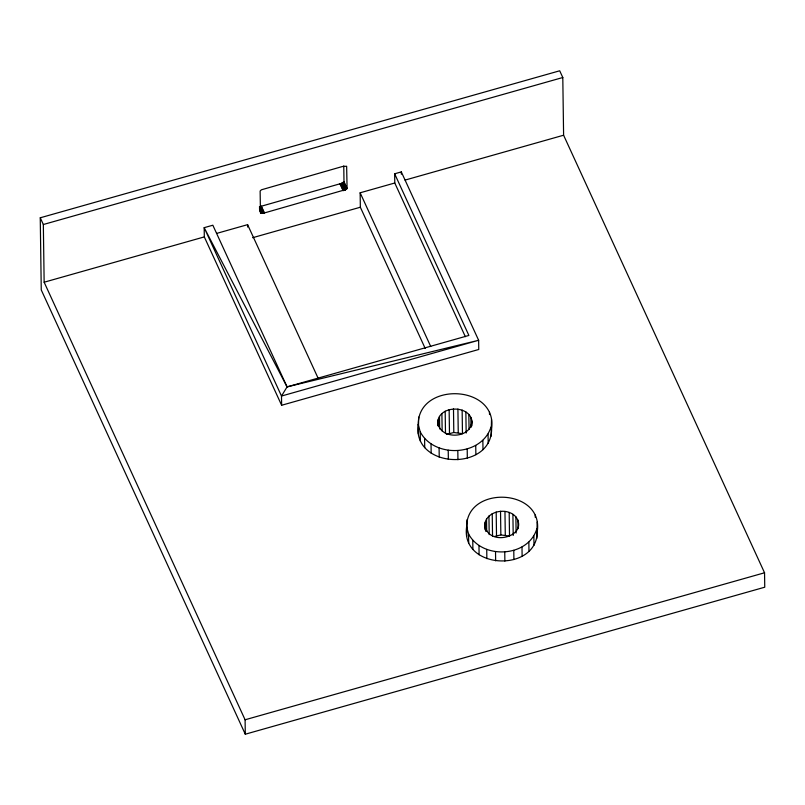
<?xml version="1.0" encoding="UTF-8"?>
<svg xmlns="http://www.w3.org/2000/svg" width="805" height="805" viewBox="0 0 805 805"><rect width="100%" height="100%" fill="white"/><g stroke="black" fill="none" stroke-linecap="round" stroke-linejoin="round"><path stroke-width="1.21" d="M466.618 526.873C466.518 485.083 543.445 488.273 537.297 531.27C537.398 573.059 460.47 569.88 466.618 526.873L468.56 533.896L468.691 543.113M466.749 536.1L467.091 519.688M536.824 538.454L537.166 522.043M418.208 424.537C418.047 381.308 497.621 384.307 491.624 428.743C491.785 471.961 412.21 468.963 418.208 424.537L420.22 431.832L420.351 441.049M418.328 433.764L418.691 417.071M437.94 425.674C434.499 403.536 475.534 403.526 471.871 425.845M471.8 420.864C471.901 438.705 440.868 440.285 437.9 423.189M491.141 436.209L491.503 419.516M485.878 528.996C493.254 546.454 528.714 534.973 515.884 516.86C505.027 504.755 479.035 513.489 485.908 531.481M343.765 165.85L343.987 181.618L341.934 183.248L261.373 206.211C257.55 205.406 261.967 214.895 264.463 212.933L345.818 189.557L347.076 188.34L346.643 166.253L342.417 166.514L261.404 189.799L260.136 191.016L260.448 212.852L262.833 213.275M420.22 431.832C434.137 458.558 481.722 456.455 491.02 426.982M468.56 533.896C481.954 559.616 527.748 557.593 536.704 529.227M394.651 173.789L468.882 335.444L287.073 386.893L281.498 396.04L281.629 405.267L478.754 349.481L478.633 340.284L401.313 171.908L394.651 173.789L394.782 182.997L465.35 336.681M446.503 434.438L453.809 432.496L462.473 433.684L462.14 410.027M494.532 536.472L500.851 534.923L509.515 536.12L509.183 512.463M40.25 217.793L559.706 70.79L562.796 77.511L563.601 135.22L764.549 572.778L764.75 587.207L245.294 734.21L41.256 289.931L40.25 217.793L43.339 224.515L44.144 282.223L245.092 719.781L245.294 734.21M43.339 224.515L562.796 77.511M44.144 282.223L204.309 236.901L204.178 227.674L212.842 225.219L287.073 386.893L478.633 340.284L281.498 396.04L204.178 227.674L287.073 386.893M216.545 233.44L247.598 224.655L318.196 378.38M425.201 348.434L360.348 207.227L360.147 192.798L394.782 182.997M405.066 180.089L563.601 135.22M252.639 237.706L360.348 207.227M245.092 719.781L764.549 572.778M360.147 192.798L430.745 346.532M343.987 181.618L347.015 188.551M343.775 182.061L346.864 188.783M343.524 182.312L346.603 189.034M343.161 182.574L346.251 189.296M342.96 182.705L346.049 189.427M342.729 182.836L345.818 189.557M342.477 182.977L345.566 189.698M342.206 183.107L345.295 189.829M341.934 183.248L345.023 189.97M341.632 183.379L344.721 190.101M341.33 183.5L344.419 190.222M341.008 183.62L344.097 190.342M340.676 183.741L343.765 190.463M340.354 183.852L343.433 190.574M340.002 183.963L343.091 190.684M261.373 206.211L264.463 212.933M261.031 206.301L264.121 213.023M260.699 206.382L263.788 213.104M260.367 206.442L263.456 213.164M260.045 206.503L263.134 213.224M259.441 206.593L262.531 213.315M259.683 207.73L262.249 213.335M259.411 207.75L261.977 213.345M259.673 208.877L261.726 213.355M259.441 208.877L261.494 213.355M259.743 209.974L261.283 213.335M259.552 209.954L261.092 213.315M204.309 236.901L281.629 405.267M536.643 528.925L537.297 531.27M535.224 515.029L535.255 517.333M533.866 536.09L533.987 545.307M528.855 542.157L528.976 551.375M521.992 547.018L522.123 556.235M517.907 519.929L518.028 528.644M515.884 516.86L516.116 533.041M513.781 550.338L513.902 559.556M512.906 514.315L513.208 535.476M504.956 511.427L505.288 535.073M504.745 551.898L504.876 561.115M500.529 511.276L500.851 534.923M496.182 512.03L496.514 535.677M495.518 551.586L495.649 560.813M492.227 513.62L492.539 536.029M489.48 412.23L489.51 414.535M488.061 434.106L488.192 443.334M488.937 515.955L489.199 534.631M486.532 518.873L486.703 531.32M486.733 549.423L486.854 558.65M485.163 522.163L485.274 529.64M482.859 440.405L482.99 449.633M478.975 545.569L479.096 554.786M475.735 445.467L475.866 454.684M472.766 540.266L472.897 549.493M470.865 417.493L471.006 427.455M468.842 414.434L469.053 429.367M467.202 448.908L467.323 458.136M465.864 411.888L466.165 433.05M457.914 408.99L458.246 432.647M457.814 450.538L457.944 459.756M453.487 408.839L453.809 432.496M449.14 409.594L449.472 433.241M448.224 450.206L448.355 459.434M445.185 411.194L445.497 433.593M441.895 413.529L442.146 430.957M439.49 416.437L439.661 428.894M439.097 447.962L439.228 457.19M438.131 419.737L438.212 425.956M431.037 443.958L431.168 453.185M424.597 438.453L424.718 447.671M401.313 171.908L401.343 174.212M247.598 224.655L247.628 227.06"/></g></svg>
